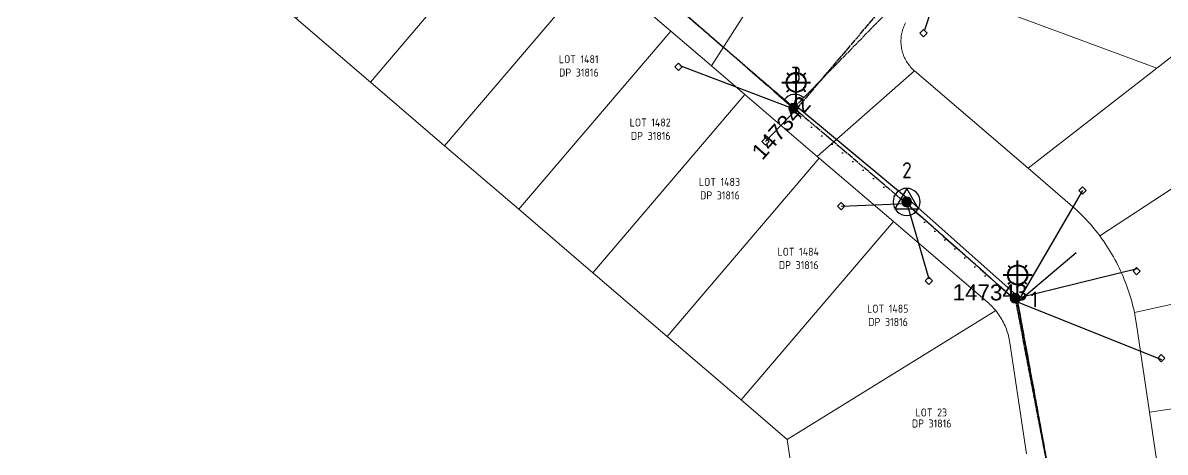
# Model space of a CAD drawing. Header units: metres. Extents: x 283062 to 284231, y 6112747 to 6113727.
# Drawn here: x 283357.4 to 283535.7, y 6113216.7 to 6113283.6 of the extents above; entities that cross this region are included whole.
import ezdxf
from ezdxf.enums import TextEntityAlignment as Align

# ---------------------------------------------------------------- set-up
doc = ezdxf.new("R2010")
doc.units = ezdxf.units.M
doc.linetypes.add('Cable Exist OH', pattern=[1, 1, 0])
doc.linetypes.add('DOTX2', pattern=[0.5, 0, -0.5])
doc.layers.get('0').update_dxf_attribs({"color": 6})
for name, color, linetype in [('_User Miscellaneous1', 7, 'Continuous'), ('_User Miscellaneous8', 7, 'Continuous'), ('A0', 7, 'Continuous'), ('Equip_SP_SL_EXT', 7, 'Continuous'), ('Mains_HV_EXT', 7, 'Continuous'), ('Mains_LV_EXT', 7, 'Continuous'), ('Mains_SL_EXT', 7, 'Continuous'), ('Services_SP_EXT', 7, 'Continuous'), ('Sub_SP_TR_HV_LV_EXT', 7, 'Continuous'), ('SupportsOH_SP_TR_HV_LV_SL_EXT', 7, 'Continuous')]:
    doc.layers.add(name, color=color, linetype=linetype)
doc.layers.add('Cadastre Land Parcels_SP_EXT', color=9, linetype='Continuous', lineweight=5)
doc.layers.add('Cadastre Roads_SP_EXT', color=9, linetype='Continuous', lineweight=5)
doc.styles.add('iecARIAL', font='arial.ttf', dxfattribs={"height": 2})
doc.styles.add('POLE_LABEL', font='arial.ttf')
doc.styles.get("Standard").update_dxf_attribs({"font": 'isocp.shx'})

# ---------------------------------------------------------------- blocks, each defined once
blk = doc.blocks.new('SUB_POLE_EXT')
blk.add_wipeout([(0, 4.22), (0.42, 4.2), (0.83, 4.14), (1.21, 4.05), (1.62, 3.9), (1.99, 3.72), (2.35, 3.51), (2.68, 3.26), (2.99, 2.99), (3.28, 2.66), (3.52, 2.34), (3.76, 1.92), (3.9, 1.62), (4.04, 1.23), (4.18, 0.63), (4.22, 0), (4.18, -0.61), (4.06, -1.15), (3.9, -1.62), (3.58, -2.24), (3.22, -2.73), (2.97, -3.01), (2.68, -3.26), (2.36, -3.5), (2, -3.72), (1.64, -3.89), (1.25, -4.03), (0.82, -4.14), (0.42, -4.2), (0, -4.22), (-0.41, -4.2), (-0.8, -4.15), (-1.21, -4.05), (-1.62, -3.9), (-1.99, -3.73), (-2.35, -3.51), (-2.68, -3.26), (-2.96, -3.02), (-3.23, -2.72), (-3.51, -2.35), (-3.71, -2.01), (-3.91, -1.6), (-4.05, -1.21), (-4.16, -0.76), (-4.22, -0.14), (-4.21, 0.39), (-4.14, 0.83), (-4.03, 1.27), (-3.9, 1.63), (-3.71, 2.02), (-3.5, 2.37), (-3.28, 2.67), (-2.99, 2.99), (-2.68, 3.27), (-2.33, 3.52), (-1.98, 3.73), (-1.63, 3.9), (-1.2, 4.05), (-0.78, 4.15), (-0.4, 4.21)])
blk.add_line((2.16, 0.48), (2.16, 0.48, 0))
blk.add_lwpolyline([(-4.22, 0, 1), (4.22, 0, 1)], format="xyb", close=True)
blk.add_lwpolyline([(2.14, 0.52), (0, 4.22), (-3.66, -2.11), (3.66, -2.11)], close=True)
for tag, height, flags, p in [('ASSET_NUM', 3.5, 8, (2, 2)), ('STREET_CODE', 0.2, 9, (1.5, 0)), ('SECONDARY_VOLTAGE', 0.2, 9, (1.5, -1.6)), ('STATE', 0.2, 9, (1.5, -1.8)), ('SUBSTATION_TYPE', 0.2, 9, (1.5, -2)), ('STREETNAME', 0.2, 9, (1.5, -2.8)), ('SUBURB', 0.2, 9, (1.5, -3)), ('Z', 0.2, 1, (1.5, -3.4)), ('CONSTRUCTED_VOLTAGE', 0.2, 9, (1.5, -0.2)), ('NO_PHASES', 0.2, 9, (1.5, -0.4)), ('OPERATING_VOLTAGE', 0.2, 9, (1.5, -0.6)), ('OPERATED_BY', 0.2, 9, (1.5, -0.8)), ('MAINTAINED_BY', 0.2, 9, (1.5, -1)), ('ORIENTATION', 0.2, 9, (1.5, -1.2)), ('OWNED_BY', 0.2, 9, (1.5, -1.4)), ('USAGE', 0.2, 9, (1.5, -2.2)), ('LEGEND', 0.2, 9, (1.5, -2.4)), ('LOCATION', 0.2, 9, (1.5, -2.6)), ('NOTES', 0.2, 9, (1.5, -3.2))]:
    blk.add_attdef(tag, text='', height=height, dxfattribs=dict(flags=flags)).set_placement(p, align=Align.MIDDLE_LEFT)
blk = doc.blocks.new('SL_LANTERN_EXT')
at = {"lineweight": 40}
for p, q in [((-1.46, 5.68), (-1.06, 5.28)), ((0, 1.97), (0, 6.47)), ((1.46, 5.68), (1.06, 5.28)), ((-2.25, 4.22), (2.25, 4.22)), ((-1.46, 2.76), (-1.06, 3.16)), ((0, 0), (0, 2.72)), ((1.46, 2.76), (1.06, 3.16))]:
    blk.add_line(p, q, dxfattribs=at)
blk.add_circle((0, 4.22), 1.5, dxfattribs=at)
at = {"style": 'iecARIAL', "flags": 8}
blk.add_attdef('ASSET_NUM', (1.5, 1.5), '', height=2.5, dxfattribs=at)
for tag, p, height, flags in [('CONSTRUCTED_VOLTAGE', (0.98, -0.65), 0.2, 9), ('CONTROL_TYPE', (0.98, -0.85), 0.2, 9), ('LANTERN_PURPOSE', (0.98, -1.05), 0.2, 9), ('LANTERN_TYPE', (0.98, -1.25), 0.2, 9), ('NO_PHASES', (0.98, -1.45), 0.2, 9), ('OPERATING_VOLTAGE', (0.98, -1.65), 0.2, 9), ('ORIENTATION', (0.98, -1.85), 0.2, 9), ('LNUMBER', (2.18, -3.25), 2.5, 8), ('STATE', (0.98, -2.25), 0.2, 9), ('OWNED_BY', (0.98, -2.05), 0.2, 9), ('USAGE', (0.98, -2.45), 0.2, 9), ('CEXIST', (0.98, -2.65), 0.2, 9), ('CNEW', (0.98, -2.85), 0.2, 9), ('CNUMBER', (0.98, -3.05), 0.2, 9), ('CREMOVE', (0.98, -3.25), 0.2, 9), ('CREPLACE', (0.98, -3.45), 0.2, 9), ('LKINGHEIGHT', (0.98, -3.65), 0.2, 9), ('LBRACKET', (0.98, -3.85), 0.2, 9), ('LBRACKETVOCAB', (0.98, -4.05), 0.2, 9), ('LCATEGORY', (0.98, -4.25), 0.2, 9), ('LCHARGE1', (0.98, -4.45), 0.2, 9), ('LCHARGE1PERCENT', (0.98, -4.65), 0.2, 9), ('LCHARGE2', (0.98, -4.85), 0.2, 9), ('LCHARGE2PERCENT', (0.98, -5.05), 0.2, 9), ('LCHARGE3', (0.98, -5.25), 0.2, 9), ('LCHARGE3PERCENT', (0.98, -5.45), 0.2, 9), ('LEXIST', (0.98, -5.65), 0.2, 9), ('LLAMP', (0.98, -5.85), 0.2, 9), ('LLAMPVOCAB', (0.98, -6.05), 0.2, 9), ('LMAST', (0.98, -6.25), 0.2, 9), ('LMASTVOCAB', (0.98, -6.45), 0.2, 9), ('LNEW', (0.98, -6.65), 0.2, 9), ('LANTNUMBER', (0.98, -6.85), 0.2, 9), ('LOUTREACH', (0.98, -7.25), 0.2, 9), ('LOUTREACHVOCAB', (0.98, -7.45), 0.2, 9), ('LRATECODE', (0.98, -7.65), 0.2, 9), ('LREMOVE', (0.98, -7.85), 0.2, 9), ('LREPLACE', (0.98, -8.05), 0.2, 9), ('LTYPE', (0.98, -8.25), 0.2, 9), ('LTYPEVOCAB', (0.98, -8.45), 0.2, 9), ('LEGEND', (0.98, -8.65), 0.2, 9), ('LOCATION', (0.98, -8.85), 0.2, 9), ('NOTES', (0.98, -9.05), 0.2, 9), ('STREETNAME', (0.98, -9.25), 0.2, 9), ('SUBURB', (0.98, -9.45), 0.2, 1)]:
    blk.add_attdef(tag, p, '', height=height, dxfattribs=dict(flags=flags))
blk = doc.blocks.new('CCP_EXT')
at = {"flags": 9}
for tag, p in [('STATE', (0, -1.8)), ('LIFE_SUPPORT', (0, -1.6)), ('NOTES', (0, -2))]:
    blk.add_attdef(tag, text='', height=0.2, dxfattribs=at).set_placement(p, align=Align.MIDDLE_LEFT)
blk.add_wipeout([(0, 0.57), (0.57, 0), (0, -0.57), (-0.57, 0)])
blk.add_lwpolyline([(-0.57, 0), (0, 0.57), (0.57, 0), (0, -0.57), (-0.57, 0)])
at = {"flags": 1}
blk.add_attdef('Z', (0, 0), '', height=0.2, dxfattribs=at)
at = {"flags": 9}
for tag, p in [('CCP_TYPE', (0, 0)), ('CONSTRUCTED_VOLTAGE', (0, -0.2)), ('NO_PHASES', (0, -0.4)), ('OPERATING_VOLTAGE', (0, -0.6)), ('ORIENTATION', (0, -0.8)), ('OWNED_BY', (0, -1)), ('USAGE', (0, -1.2)), ('LEGEND', (0, -1.4))]:
    blk.add_attdef(tag, text='', height=0.2, dxfattribs=at).set_placement(p, align=Align.MIDDLE_LEFT)
blk = doc.blocks.new('POLE_EXT')
blk.add_hatch(color=256).paths.add_polyline_path([(-1, 0, 1), (1, 0, 1)])
blk.add_lwpolyline([(-1, 0, 1), (1, 0, 1)], format="xyb", close=True)
for tag, height, flags, p in [('pNumber', 2.5, 8, (-17.84, 2.07)), ('OWNED_BY', 0.2, 9, (1.35, -0.4)), ('PARENT', 0.2, 9, (1.35, -0.6)), ('SPECIAL_USE', 0.2, 9, (1.35, -0.8)), ('STATE', 0.2, 9, (1.35, -1)), ('USAGE', 0.2, 9, (1.35, -1.2)), ('cLV', 0.2, 9, (1.35, -1.4)), ('hDepth', 0.2, 9, (1.35, -1.6)), ('hDia', 0.2, 9, (1.35, -1.8)), ('cHV', 0.2, 9, (1.35, -2)), ('LBRACKET', 0.2, 9, (1.35, -2.2)), ('LExisting', 0.2, 9, (1.35, -2.4)), ('LANTNUMBER', 0.2, 9, (1.35, -2.6)), ('LOther', 0.2, 9, (1.35, -2.8)), ('LRemove', 0.2, 9, (1.35, -3)), ('LEGEND', 0.2, 9, (1.35, -3.2)), ('cLinedev', 0.2, 9, (1.35, -3.4)), ('LOCATION', 0.2, 9, (1.35, -3.6)), ('pExisting', 0.2, 9, (1.35, -3.8)), ('PFNUMBER', 0.2, 9, (1.35, -4)), ('NEWPFNUMBER', 0.2, 9, (1.35, -4.2)), ('pFooting', 0.2, 9, (1.35, -4.4)), ('pNew', 0.2, 9, (1.35, -4.6)), ('pRelocate', 0.2, 9, (1.35, -5)), ('pRemove', 0.2, 9, (1.35, -5.2)), ('pReplace', 0.2, 9, (1.35, -5.4)), ('pStay', 0.2, 9, (1.35, -5.6)), ('pType', 0.2, 9, (1.35, -5.8)), ('cspan', 0.2, 9, (1.35, -6)), ('STREETNAME', 0.2, 9, (1.35, -6.2)), ('SUBURB', 0.2, 9, (1.35, -6.4)), ('NOTES', 0.2, 9, (1.35, -6.6)), ('MAINTAINED_BY', 0.2, 9, (1.36, -6.81)), ('OPERATED_BY', 0.2, 9, (1.36, -7.01))]:
    blk.add_attdef(tag, text='', height=height, dxfattribs=dict(flags=flags)).set_placement(p, align=Align.MIDDLE_LEFT)
at = {"style": 'POLE_LABEL'}
for tag, height, flags, p in [('ASSET_NUM', 2.5, 8, (2, 2)), ('STRUCTURE_PLANT_NUMBER', 0.2, 9, (1.35, 0.03)), ('STREET_CODE', 0.2, 9, (1.35, -0.2))]:
    blk.add_attdef(tag, text='', height=height, dxfattribs=dict(at, flags=flags)).set_placement(p, align=Align.MIDDLE_LEFT)
at = {"flags": 1}
blk.add_attdef('Z', (1.35, -7.33), '', height=0.2, dxfattribs=at)

msp = doc.modelspace()

# ---------------------------------------------------------------- linework, layer by layer
at = {"layer": 'Cadastre Land Parcels_SP_EXT', "color": 251, "linetype": 'Continuous', "lineweight": 15, "true_color": 0x636466}
for points in [[(283435.36, 6113302.18), (283423.78, 6113312.08), (283400.07, 6113284.31), (283411.65, 6113274.4), (283435.36, 6113302.18)], [(283446.95, 6113292.27), (283435.36, 6113302.18), (283411.65, 6113274.4), (283423.23, 6113264.49), (283446.95, 6113292.27)], [(283458.54, 6113282.37), (283446.95, 6113292.27), (283423.23, 6113264.49), (283434.81, 6113254.58), (283458.54, 6113282.37)], [(283470.12, 6113272.46), (283464.91, 6113276.92), (283458.54, 6113282.37), (283434.81, 6113254.58), (283446.39, 6113244.67), (283470.12, 6113272.46)], [(283557.72, 6113271.51), (283542.82, 6113283.1), (283534.4, 6113276.56), (283514.31, 6113260.98), (283520.9, 6113255.34), (283521.27, 6113255.02), (283521.62, 6113254.7), (283521.97, 6113254.38), (283522.32, 6113254.04), (283522.66, 6113253.71), (283523, 6113253.37), (283523.33, 6113253.02), (283523.66, 6113252.66), (283523.98, 6113252.31), (283524.29, 6113251.94), (283524.6, 6113251.58), (283524.9, 6113251.2), (283525.2, 6113250.83), (283525.49, 6113250.44), (283557.72, 6113271.51)], [(283481.71, 6113262.56), (283481.39, 6113262.83), (283470.12, 6113272.46), (283446.39, 6113244.67), (283457.97, 6113234.76), (283481.71, 6113262.56)], [(283509.26, 6113238.78), (283509.09, 6113238.99), (283508.92, 6113239.19), (283508.74, 6113239.38), (283508.55, 6113239.57), (283508.36, 6113239.76), (283508.16, 6113239.94), (283507.96, 6113240.12), (283493.29, 6113252.66), (283469.55, 6113224.85), (283476.73, 6113218.7), (283509.26, 6113238.78)], [(283569.46, 6113228.3), (283568.45, 6113235.11), (283566.77, 6113246.39), (283530.9, 6113238.51), (283530.98, 6113238.14), (283531.24, 6113236.64), (283533.27, 6113222.93), (283569.46, 6113228.3)], [(283571.7, 6113213.22), (283570.69, 6113220.04), (283569.46, 6113228.3), (283533.27, 6113222.93), (283535.51, 6113207.85), (283571.7, 6113213.22)]]:
    msp.add_lwpolyline(points, close=True, dxfattribs=at)
for points in [[(283495.19, 6113283.66), (283495.09, 6113283.46), (283495, 6113283.27), (283494.92, 6113283.07), (283494.84, 6113282.86), (283494.77, 6113282.66), (283494.7, 6113282.45), (283494.65, 6113282.24), (283494.6, 6113282.03), (283494.56, 6113281.81), (283494.52, 6113281.6), (283494.5, 6113281.38), (283494.48, 6113281.17), (283494.47, 6113280.95), (283494.47, 6113280.73), (283494.47, 6113280.51), (283494.48, 6113280.3), (283494.5, 6113280.08), (283494.53, 6113279.87), (283494.57, 6113279.65), (283494.61, 6113279.44), (283494.66, 6113279.23), (283494.72, 6113279.02), (283494.79, 6113278.81), (283494.86, 6113278.6), (283494.94, 6113278.4), (283495.03, 6113278.2), (283495.13, 6113278.01), (283495.23, 6113277.82), (283495.34, 6113277.63), (283495.45, 6113277.44), (283495.58, 6113277.26), (283495.7, 6113277.09), (283495.84, 6113276.92), (283495.98, 6113276.75), (283496.13, 6113276.59), (283496.28, 6113276.43), (283496.43, 6113276.28), (283496.6, 6113276.14), (283514.31, 6113260.98), (283534.4, 6113276.56), (283534.4, 6113276.56), (283499.89, 6113289.37)], [(283499.89, 6113289.37), (283534.4, 6113276.56), (283542.82, 6113283.1)], [(283557.72, 6113271.51), (283525.49, 6113250.44), (283525.78, 6113250.05), (283526.06, 6113249.65), (283526.34, 6113249.25), (283526.61, 6113248.84), (283526.87, 6113248.43), (283527.13, 6113248.01), (283527.38, 6113247.59), (283527.63, 6113247.17), (283527.86, 6113246.74), (283528.09, 6113246.31), (283528.32, 6113245.87), (283528.53, 6113245.43), (283528.74, 6113244.99), (283528.94, 6113244.55), (283529.14, 6113244.1), (283529.33, 6113243.65), (283529.51, 6113243.19), (283529.68, 6113242.73), (283529.85, 6113242.27), (283530, 6113241.81), (283530.15, 6113241.34), (283530.3, 6113240.88), (283530.43, 6113240.41), (283530.56, 6113239.93), (283530.68, 6113239.46), (283530.8, 6113238.99), (283530.9, 6113238.51), (283566.77, 6113246.39)], [(283514.04, 6113216.44), (283511.47, 6113233.76), (283511.43, 6113234.04), (283511.38, 6113234.31), (283511.32, 6113234.58), (283511.25, 6113234.85), (283511.18, 6113235.12), (283511.1, 6113235.38), (283511.01, 6113235.65), (283510.92, 6113235.91), (283510.82, 6113236.17), (283510.71, 6113236.42), (283510.59, 6113236.68), (283510.47, 6113236.93), (283510.34, 6113237.17), (283510.21, 6113237.41), (283510.07, 6113237.65), (283509.92, 6113237.89), (283509.76, 6113238.12), (283509.6, 6113238.34), (283509.43, 6113238.57), (283509.26, 6113238.78), (283476.73, 6113218.7), (283477.87, 6113211.07)]]:
    msp.add_lwpolyline(points, dxfattribs=at)
at = {"layer": 'Mains_LV_EXT', "linetype": 'Continuous', "lineweight": 30}
msp.add_lwpolyline([(283479.27, 6113271.97, 0.461216), (283476.25, 6113271.63)], format="xyb", dxfattribs=at)
at = {"layer": 'Mains_LV_EXT', "linetype": 'Cable Exist OH', "lineweight": 30}
msp.add_lwpolyline([(283512.28, 6113240.72), (283519.45, 6113203.15)], dxfattribs=at)
at = {"layer": 'Mains_SL_EXT', "linetype": 'Cable Exist OH'}
msp.add_lwpolyline([(283531.57, 6113125.07), (283524.8, 6113172.04), (283519.45, 6113203.15), (283512.68, 6113240.12)], dxfattribs=at)
at = {"layer": 'Services_SP_EXT'}
msp.add_lwpolyline([(283512.68, 6113240.12), (283521.84, 6113247.85)], dxfattribs=at)

# ---------------------------------------------------------------- block references
at = {"layer": 'Equip_SP_SL_EXT'}
ref = msp.add_blockref('SL_LANTERN_EXT', (283478.12, 6113270.14), dxfattribs=at)
ref.add_attrib('ASSET_NUM', '147342', dxfattribs={"layer": '0', "height": 2.5, "rotation": 48.4003, "style": 'iecARIAL'}).set_placement((283479.62, 6113271.64), align=Align.MIDDLE_RIGHT)
ref = msp.add_blockref('SL_LANTERN_EXT', (283512.68, 6113240.12), dxfattribs=at)
ref.add_attrib('ASSET_NUM', '147343', dxfattribs={"layer": '0', "height": 2.5, "rotation": 359.994, "style": 'iecARIAL'}).set_placement((283514.18, 6113241.62), align=Align.MIDDLE_RIGHT)
at = {"layer": 'Sub_SP_TR_HV_LV_EXT', "xscale": 0.5, "yscale": 0.5, "zscale": 0.5}
msp.add_blockref('SUB_POLE_EXT', (283495.36, 6113255.73, 15.71), dxfattribs=at)
at = {"layer": 'SupportsOH_SP_TR_HV_LV_SL_EXT', "xscale": 0.75, "yscale": 0.75}
for p in [(283477.69, 6113270.34, 15.91), (283512.28, 6113240.72, 13.84)]:
    msp.add_blockref('POLE_EXT', p, dxfattribs=at)

# ---------------------------------------------------------------- texts
at = {"layer": '_User Miscellaneous1', "char_height": 2.5, "attachment_point": 1}
for s, insert in [('3', (283477.3, 6113276.81)), ('2', (283494.64, 6113261.91)), ('1', (283514.72, 6113241.76))]:
    msp.add_mtext_dynamic_manual_height_columns(s, width=5, gutter_width=4, heights=[0], dxfattribs=dict(at, insert=insert))
at = {"layer": '_User Miscellaneous8', "color": 251, "linetype": 'Continuous', "true_color": 0x636466}
for s, p in [('LOT 23', (283496.74, 6113222.28)), ('DP 31816', (283496.17, 6113220.56))]:
    msp.add_text(s, height=1.25, dxfattribs=at).set_placement(p)
at = {"layer": '_User Miscellaneous8', "color": 251, "linetype": 'Continuous', "true_color": 0x636466, "char_height": 1.25, "attachment_point": 1}
for s, insert in [('\\pi1.1864;LOT 1481\\P\\pi1.2179;DP 31816', (283439.89, 6113278.6)), ('\\pi1.0238,t8.5238;LOT 1482\\P\\pi1.2179,tz;DP 31816', (283451.1, 6113268.73)), ('\\pi1.0355;LOT 1483\\P\\pi1.2179;DP 31816', (283461.9, 6113259.46)), ('\\pi0.99888;LOT 1484\\P\\pi1.2179;DP 31816', (283474.2, 6113248.58)), ('\\pi1.0355;LOT 1485\\P\\pi1.2179;DP 31816', (283488.15, 6113239.71))]:
    msp.add_mtext_dynamic_manual_height_columns(s, width=8.4978, gutter_width=4, heights=[3.57], dxfattribs=dict(at, insert=insert))

# ---------------------------------------------------------------- next in the draw order: linework, layer by layer
at = {"layer": 'Cadastre Land Parcels_SP_EXT', "color": 251, "linetype": 'Continuous', "lineweight": 15, "true_color": 0x636466}
msp.add_lwpolyline([(283498.12, 6113074.65), (283495.88, 6113089.72), (283493.64, 6113104.8), (283491.4, 6113119.88), (283486.26, 6113154.51), (283485.21, 6113161.62), (283484.58, 6113165.84), (283482.34, 6113180.92), (283480.1, 6113196), (283477.87, 6113211.07), (283476.73, 6113218.7), (283469.55, 6113224.85), (283457.97, 6113234.76), (283446.39, 6113244.67), (283434.81, 6113254.58), (283423.23, 6113264.49), (283411.65, 6113274.4), (283400.07, 6113284.31), (283388.49, 6113294.22), (283376.91, 6113304.13), (283365.33, 6113314.04), (283353.75, 6113323.95)], dxfattribs=at)
msp.add_lwpolyline([(283493.29, 6113252.66), (283481.71, 6113262.56), (283457.97, 6113234.76), (283469.55, 6113224.85), (283493.29, 6113252.66)], close=True, dxfattribs=at)

# ---------------------------------------------------------------- next in the draw order: block references
at = {"layer": 'Services_SP_EXT'}
for p in [(283522.8, 6113257.49), (283531.26, 6113244.93), (283535.11, 6113231.35)]:
    msp.add_blockref('CCP_EXT', p, dxfattribs=at)
at = {"layer": 'SupportsOH_SP_TR_HV_LV_SL_EXT', "xscale": 0.75, "yscale": 0.75}
msp.add_blockref('POLE_EXT', (283495.36, 6113255.73, 15.71), dxfattribs=at)

# ---------------------------------------------------------------- next in the draw order: linework, layer by layer
at = {"layer": 'Services_SP_EXT'}
for points in [[(283522.8, 6113257.49), (283512.68, 6113240.12)], [(283531.32, 6113245.31), (283512.69, 6113240.72)], [(283535.21, 6113231.12), (283512.68, 6113240.12)]]:
    msp.add_lwpolyline(points, dxfattribs=at)

# ---------------------------------------------------------------- next in the draw order: block references
for p in [(283498, 6113282.02), (283459.74, 6113276.79), (283473.3, 6113265.16), (283485.13, 6113255.06), (283498.84, 6113243.41)]:
    msp.add_blockref('CCP_EXT', p, dxfattribs=at)

# ---------------------------------------------------------------- next in the draw order: linework, layer by layer
at = {"layer": 'A0', "color": 2, "linetype": 'DOTX2', "ltscale": 4, "flags": 128}
for points in [[(283495.05, 6113255.34), (283477.36, 6113269.96)], [(283495.02, 6113255.37), (283511.96, 6113240.34)]]:
    msp.add_lwpolyline(points, dxfattribs=at)
at = {"layer": 'A0', "color": 3, "lineweight": 30}
for points in [[(283495.67, 6113256.12), (283478.04, 6113270.7)], [(283495.69, 6113256.11), (283512.62, 6113241.09)]]:
    msp.add_lwpolyline(points, dxfattribs=at)
at = {"layer": 'Cadastre Roads_SP_EXT', "linetype": 'Continuous'}
msp.add_lwpolyline([(283475.77, 6113293.98), (283454.9, 6113311.82), (283442.86, 6113322.12), (283429.89, 6113333.22), (283413.67, 6113347.1), (283392.37, 6113365.33), (283377.8, 6113351.38), (283389.02, 6113341.79), (283400.61, 6113331.89), (283412.19, 6113321.98), (283423.78, 6113312.08), (283435.36, 6113302.18), (283446.95, 6113292.27), (283458.54, 6113282.37), (283464.91, 6113276.92), (283475.77, 6113293.98)], close=True, dxfattribs=at)
msp.add_lwpolyline([(283535.51, 6113207.85), (283533.27, 6113222.93), (283531.24, 6113236.64), (283530.98, 6113238.14), (283530.9, 6113238.51), (283530.8, 6113238.99), (283530.68, 6113239.46), (283530.56, 6113239.93), (283530.43, 6113240.41), (283530.3, 6113240.88), (283530.15, 6113241.34), (283530, 6113241.81), (283529.85, 6113242.27), (283529.68, 6113242.73), (283529.51, 6113243.19), (283529.33, 6113243.65), (283529.14, 6113244.1), (283528.94, 6113244.55), (283528.74, 6113244.99), (283528.53, 6113245.43), (283528.32, 6113245.87), (283528.09, 6113246.31), (283527.86, 6113246.74), (283527.63, 6113247.17), (283527.38, 6113247.59), (283527.13, 6113248.01), (283526.87, 6113248.43), (283526.61, 6113248.84), (283526.34, 6113249.25), (283526.06, 6113249.65), (283525.78, 6113250.05), (283525.49, 6113250.44), (283525.2, 6113250.83), (283524.9, 6113251.2), (283524.6, 6113251.58), (283524.29, 6113251.94), (283523.98, 6113252.31), (283523.66, 6113252.66), (283523.33, 6113253.02), (283523, 6113253.37), (283522.66, 6113253.71), (283522.32, 6113254.04), (283521.97, 6113254.38), (283521.62, 6113254.7), (283521.27, 6113255.02), (283520.9, 6113255.34), (283514.31, 6113260.98), (283496.6, 6113276.14), (283481.39, 6113262.83), (283481.71, 6113262.56), (283493.29, 6113252.66), (283507.96, 6113240.12), (283508.16, 6113239.94), (283508.36, 6113239.76), (283508.55, 6113239.57), (283508.74, 6113239.38), (283508.92, 6113239.19), (283509.09, 6113238.99), (283509.26, 6113238.78), (283509.43, 6113238.57), (283509.6, 6113238.34), (283509.76, 6113238.12), (283509.92, 6113237.89), (283510.07, 6113237.65), (283510.21, 6113237.41), (283510.34, 6113237.17), (283510.47, 6113236.93), (283510.59, 6113236.68), (283510.71, 6113236.42), (283510.82, 6113236.17), (283510.92, 6113235.91), (283511.01, 6113235.65), (283511.1, 6113235.38), (283511.18, 6113235.12), (283511.25, 6113234.85), (283511.32, 6113234.58), (283511.38, 6113234.31), (283511.43, 6113234.04), (283511.47, 6113233.76), (283514.04, 6113216.44)], dxfattribs=at)
at = {"layer": 'Mains_HV_EXT', "linetype": 'Cable Exist OH'}
msp.add_lwpolyline([(283495.31, 6113255.47), (283512.68, 6113240.12), (283519.45, 6113203.15), (283531.52, 6113125.51), (283540.24, 6113064.89), (283547.61, 6113021.28)], dxfattribs=at)
at = {"layer": 'Mains_LV_EXT', "linetype": 'Cable Exist OH', "lineweight": 30}
for points in [[(283443.88, 6113299.73), (283477.69, 6113270.34)], [(283477.69, 6113270.34), (283507.3, 6113300.61)]]:
    msp.add_lwpolyline(points, dxfattribs=at)
at = {"layer": 'Mains_SL_EXT', "linetype": 'Cable Exist OH'}
for points in [[(283407.48, 6113330.56), (283442.79, 6113300.42), (283478.16, 6113270.08)], [(283478.12, 6113270.14), (283504.17, 6113300.77), (283511.29, 6113324.72)], [(283512.68, 6113240.12), (283495.31, 6113255.47), (283477.71, 6113270.37)]]:
    msp.add_lwpolyline(points, dxfattribs=at)
at = {"layer": 'Services_SP_EXT'}
for points in [[(283498.16, 6113282.4), (283504.17, 6113300.77)], [(283459.95, 6113276.97), (283478.16, 6113270.08)], [(283473.3, 6113265.16), (283478.12, 6113270.14)], [(283485.13, 6113255.06), (283495.31, 6113255.47)], [(283498.86, 6113243.71), (283495.42, 6113255.5)]]:
    msp.add_lwpolyline(points, dxfattribs=at)

doc.saveas('drawing.dxf')
